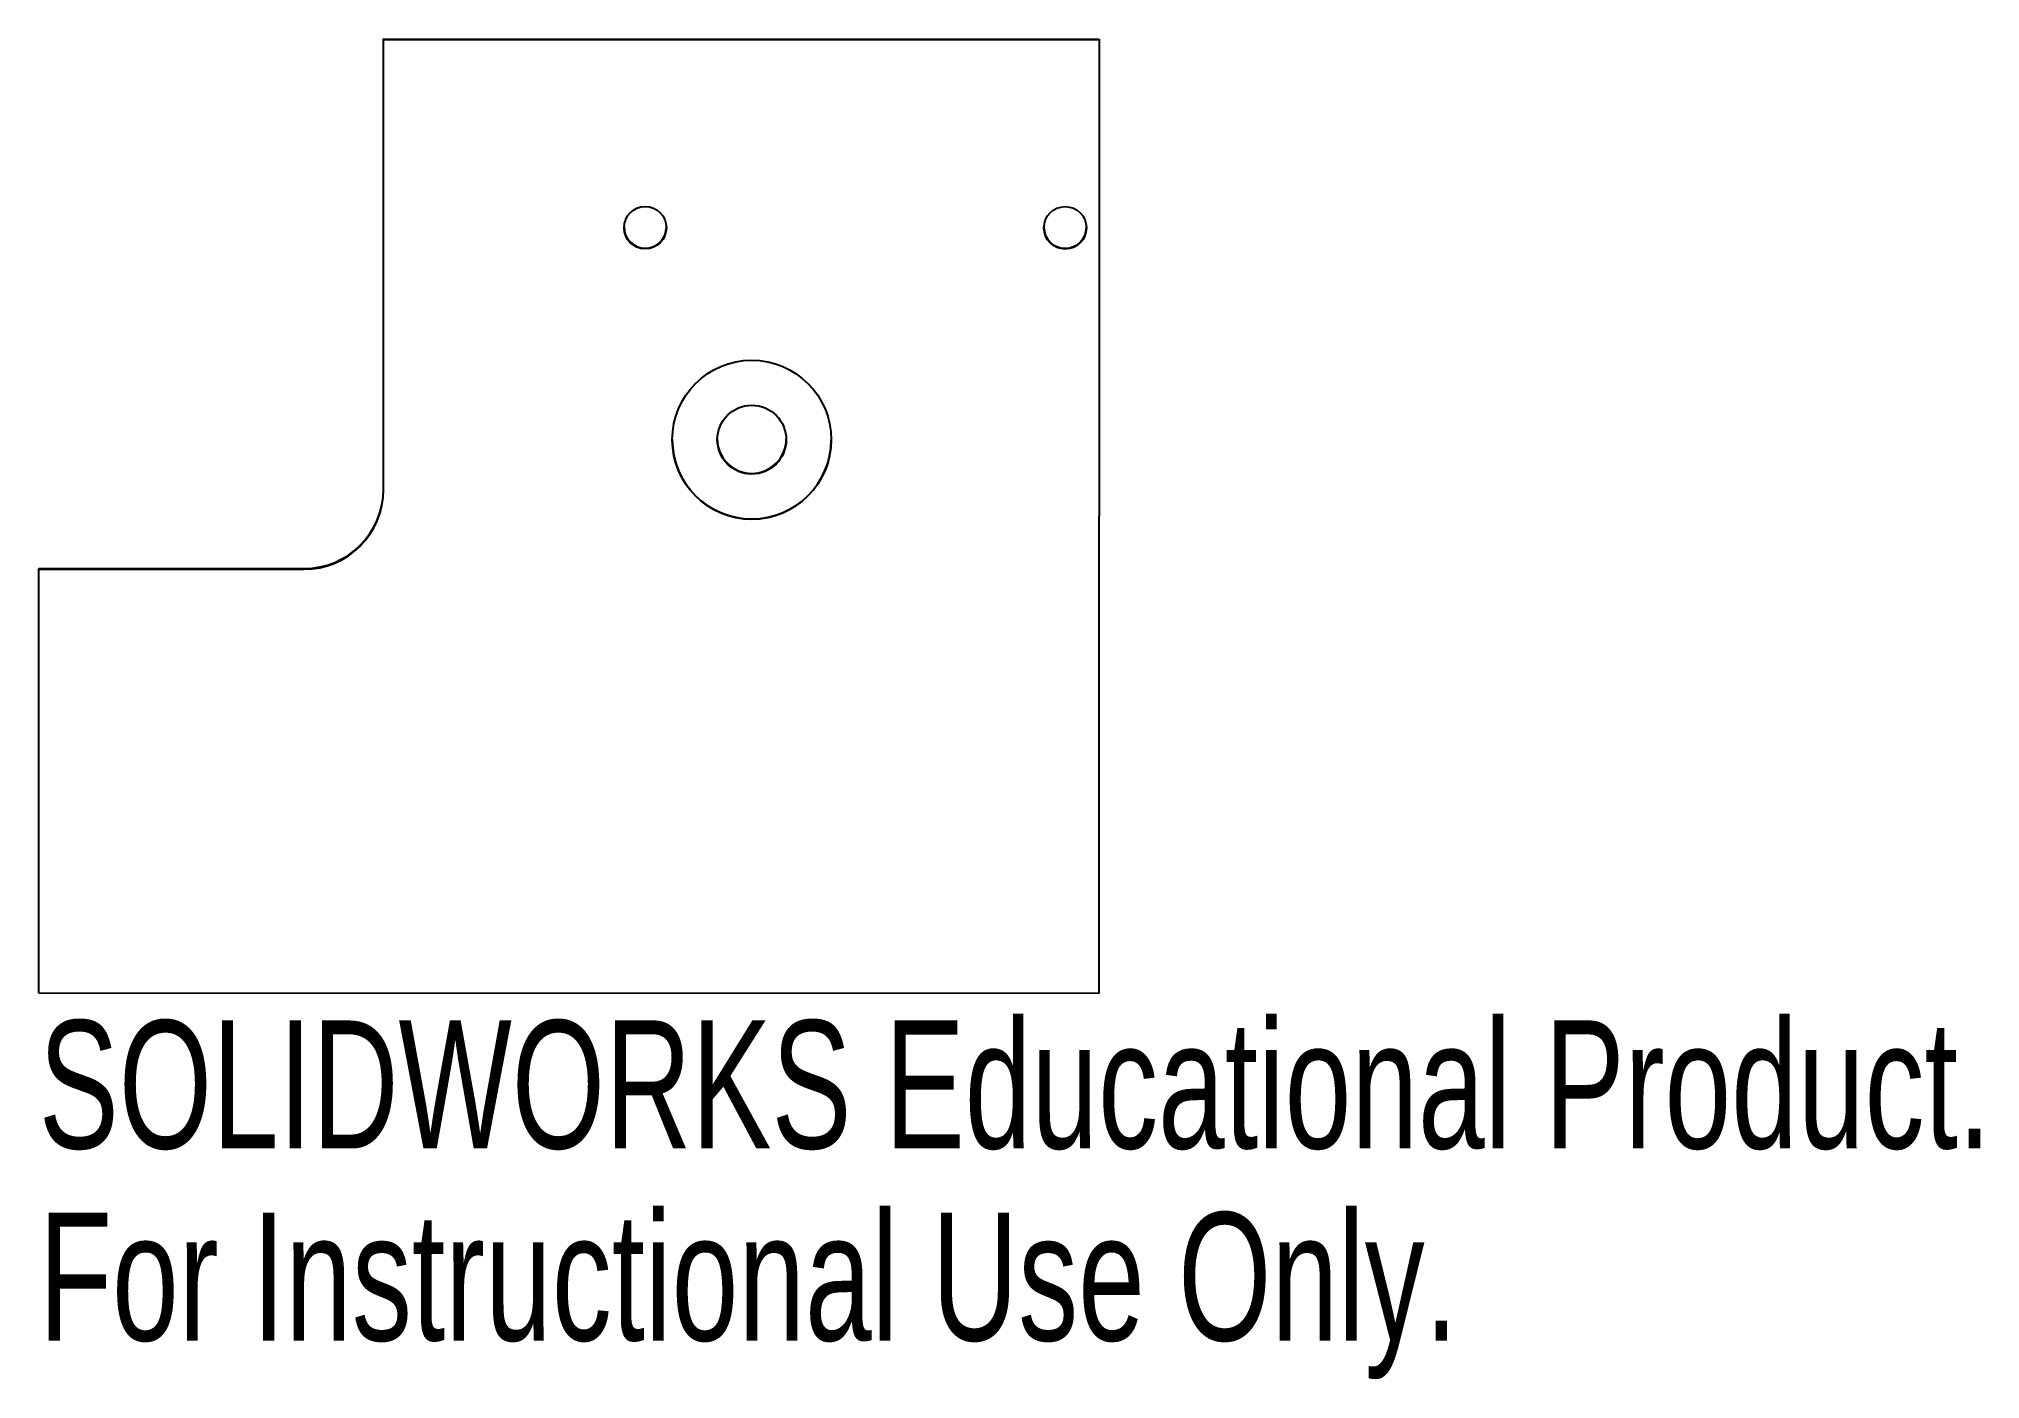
# Model space of a CAD drawing. Header units: millimetres. Extents: x 0 to 73.3, y -14.6 to 36.
import ezdxf

# ---------------------------------------------------------------- set-up
doc = ezdxf.new("R2010")
doc.units = ezdxf.units.MM
doc.styles.add('SLDTEXTSTYLE0', font='TXT', dxfattribs={"width": 0.7})

msp = doc.modelspace()

# ---------------------------------------------------------------- linework, layer by layer
at = {"color": 7, "linetype": 'Continuous', "lineweight": 25}
for p, q in [((13.006, 18.993), (13.012, 36.018)), ((13.012, 36.018), (40.012, 36.009)), ((13.012, 35.99), (40.012, 35.981)), ((40.012, 36.009), (40, -0.014)), ((0, 0), (0.005, 16.025)), ((0.005, 16.025), (10.005, 16.022)), ((0.005, 15.998), (10.005, 15.994)), ((10.005, 15.994), (10.005, 16.022)), ((40, -0.014), (0, 0))]:
    msp.add_line(p, q, dxfattribs=at)
for centre, radius in [((22.885, 28.888), 0.8), ((38.735, 28.883), 0.8), ((26.907, 20.887), 3), ((26.907, 20.888), 1.3)]:
    msp.add_circle(centre, radius, dxfattribs=at)
for centre, radius, start, end in [((22.885, 28.916), 0.8, 179.98691, 359.97393), ((38.735, 28.91), 0.8, 179.98691, 359.97393), ((26.907, 20.888), 3, 179.98729, 359.97355), ((26.907, 20.915), 1.3, 179.98433, 269.98504), ((26.907, 20.915), 1.3, 269.9758, 359.9765), ((10.007, 19.022), 3, 269.97615, 359.97615), ((10.007, 18.994), 3, 269.97615, 359.97615)]:
    msp.add_arc(centre, radius, start, end, dxfattribs=at)

# ---------------------------------------------------------------- texts
at = {"color": 7, "linetype": 'Continuous', "char_height": 4.83362, "attachment_point": 1, "style": 'SLDTEXTSTYLE0'}
for s, insert in [('SOLIDWORKS Educational Product.', (0, -1.033)), ('For Instructional Use Only.', (0, -8.284))]:
    msp.add_mtext(s, dxfattribs=dict(at, insert=insert))

doc.saveas('drawing.dxf')
